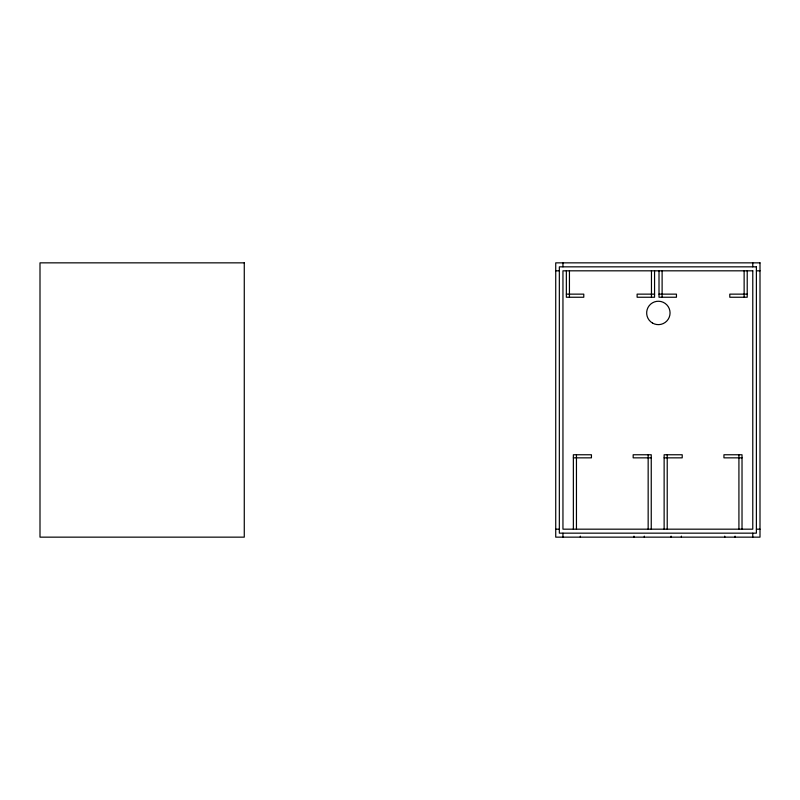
<?xml version="1.0" encoding="UTF-8"?>
<svg xmlns="http://www.w3.org/2000/svg" width="800" height="800" viewBox="0 0 800 800"><rect width="100%" height="100%" fill="white"/><g stroke="black" fill="none" stroke-linecap="round" stroke-linejoin="round"><path stroke-width="1.2" d="M555.73 270.82L559.34 270.82M756.39 270.82L760 270.82M566.35 294.14L583.78 294.14L583.78 297.24L566.35 297.24L566.35 270.82M654.56 294.14L637.12 294.14L637.12 297.24L654.56 297.24L654.56 270.82M659.01 294.14L676.45 294.14L676.45 297.24L659.01 297.24L659.01 270.82M747.22 294.14L729.79 294.14L729.79 297.24L747.22 297.24L747.22 270.82M573.36 457.85L591.44 457.85L591.44 454.76L573.36 454.76L573.36 529.18M651.25 457.85L633.17 457.85L633.17 454.76L651.25 454.76L651.25 529.18M664.13 457.85L682.21 457.85L682.21 454.76L664.13 454.76L664.13 529.18M742.02 457.85L723.94 457.85L723.94 454.76L742.02 454.76L742.02 529.18M555.73 529.18L559.34 529.18M756.39 529.18L760 529.18M752.78 262.85L752.78 266.84M752.78 533.16L752.78 537.15M744.13 270.82L744.13 297.24M738.92 454.76L738.92 529.18M735.07 536.15L735.07 537.15M724.76 536.15L724.76 537.15M681.39 536.15L681.39 537.15M671.08 536.15L671.08 537.15M667.22 454.76L667.22 529.18M662.11 270.82L662.11 297.24M651.46 270.82L651.46 297.24M648.16 454.76L648.16 529.18M644.3 536.15L644.3 537.15M633.99 536.15L633.99 537.15M580.31 536.15L580.31 537.15M576.45 454.76L576.45 529.18M569.44 270.82L569.44 297.24M562.95 262.85L562.95 266.84M562.95 533.16L562.95 537.15M244.27 262.85L40 262.85L40 537.15L244.27 537.15L244.27 262.85M760 262.85L555.73 262.85L555.73 537.15L760 537.15L760 262.85M756.39 266.84L559.34 266.84L559.34 533.16L756.39 533.16L756.39 266.84M752.78 270.82L562.95 270.82L562.95 529.18L752.78 529.18L752.78 270.82M652.51 323.07A11.7 11.7 0 0 0 670.06 312.94A11.7 11.7 0 0 0 652.51 302.81A11.7 11.7 0 0 0 652.51 323.07"/></g></svg>
